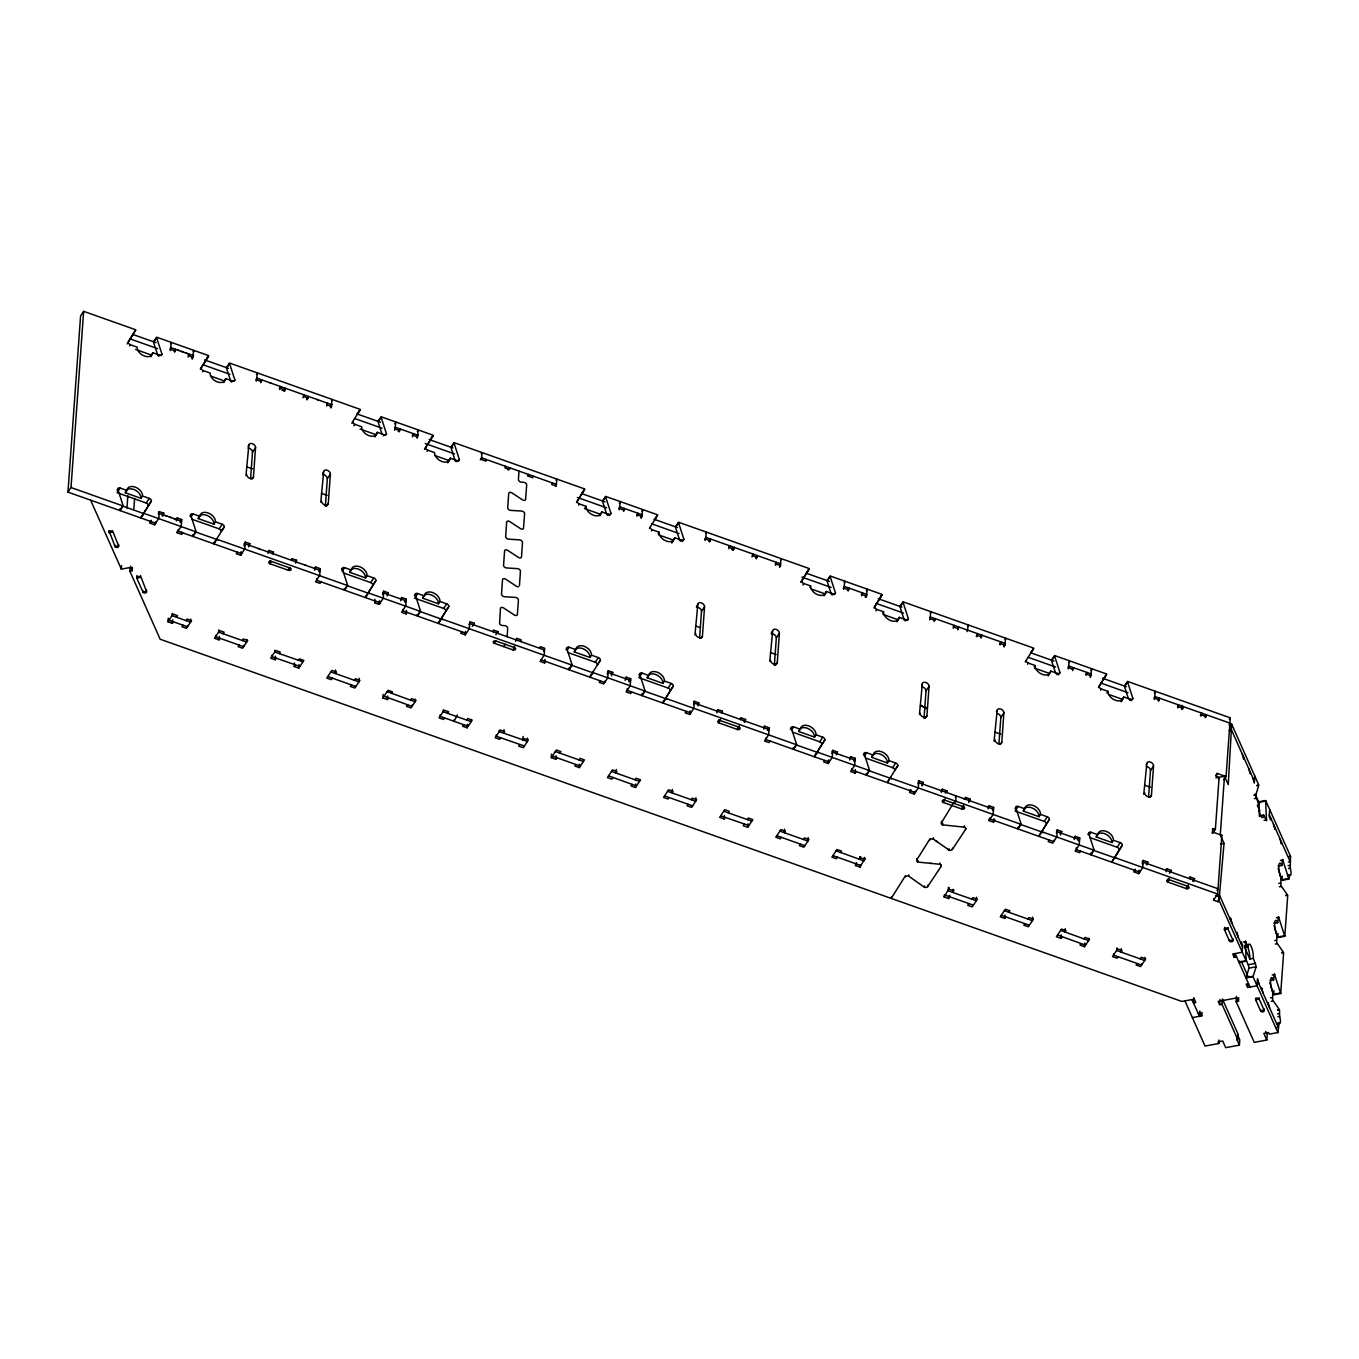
<?xml version="1.0" encoding="UTF-8"?>
<svg xmlns="http://www.w3.org/2000/svg" width="1359" height="1359" viewBox="0 0 1359 1359"><rect width="100%" height="100%" fill="white"/><g stroke="black" fill="none" stroke-linecap="round" stroke-linejoin="round"><path stroke-width="1.5" d="M1258.621 802.133L1259.436 816.555M1265.671 800.825L1266.503 820.717L1263.649 815.043A8.647 2.157 79.5 0 1 1260.591 815.349A8.647 2.157 79.5 0 1 1258.434 803.339L1255.597 795.864L1258.689 785.417L1256.922 785.74M1239.068 962.308L1246.118 960.592L1245.286 940.972L1248.14 946.628A8.647 2.157 79.5 0 1 1251.197 946.323A8.647 2.157 79.5 0 1 1253.355 958.35L1256.226 966.64L1253.1 976.272L1246.05 977.58L1249.159 967.557L1245.524 957.874M1273.944 990.745L1273.655 994.822L1280.705 993.514L1274.351 973.876L1273.604 979.907A8.647 2.157 79.5 0 0 1270.546 980.23A8.647 2.157 79.5 0 0 1272.72 992.24L1272.636 1000.003L1279.312 1009.465L1277.545 1009.805M1288.893 878.984L1282.573 859.415L1281.809 865.445A8.647 2.157 79.5 0 0 1278.768 865.751A8.647 2.157 79.5 0 0 1280.925 877.778L1280.841 885.541L1287.517 895.003L1285.767 895.326M1217.443 777.518L1224.493 776.21L1220.28 834.953L1224.034 843.378L1219.023 900.321L1246.118 960.677M507.111 636.708L507.705 628.368A2.463 1.648 33.6 0 0 504.801 625.65L502.201 625.48A2.463 1.648 33.6 0 1 499.568 623.543L500.452 608.526A2.463 1.648 33.6 0 1 503.476 607.864L514.381 615.049A2.463 1.648 33.6 0 0 517.388 614.387L518.408 600.134A2.463 1.648 33.6 0 0 515.639 597.433L504.274 596.703A2.463 1.648 33.6 0 1 501.505 594.002L502.524 579.749A2.463 1.648 33.6 0 1 503.526 578.662L504.512 578.679A2.463 1.648 33.6 0 1 505.531 579.087L516.556 586.341A2.463 1.648 33.6 0 0 518.238 586.731L518.56 586.68M519.461 585.61L520.446 570.933A2.463 1.648 33.6 0 0 517.711 568.657L506.329 567.926A2.463 1.648 33.6 0 1 505.429 567.671L504.376 566.958A2.463 1.648 33.6 0 1 503.56 565.225L504.597 550.871A2.463 1.648 33.6 0 1 507.603 550.31L518.883 557.683A2.463 1.648 33.6 0 0 521.516 556.833L522.519 542.156A2.463 1.648 33.6 0 0 519.767 539.88L508.402 539.149A2.463 1.648 33.6 0 1 505.65 536.754L506.652 522.196A2.463 1.648 33.6 0 1 509.659 521.533L520.582 528.719A2.463 1.648 33.6 0 0 523.504 528.43L524.608 513.804A2.463 1.648 33.6 0 0 521.839 511.086L510.474 510.372A2.463 1.648 33.6 0 1 507.705 507.654L508.725 493.419A2.463 1.648 33.6 0 1 511.731 492.756L522.637 499.942A2.463 1.648 33.6 0 0 525.559 499.653L526.68 484.823A2.463 1.648 33.6 0 0 525.763 483.192L524.676 482.513M1284.782 936.232L1278.462 916.646L1277.715 922.676A8.647 2.157 79.5 0 0 1274.657 922.982A8.647 2.157 79.5 0 0 1276.831 935.009L1276.73 942.772L1283.423 952.234L1281.656 952.557M1277.766 1010.196L1279.532 1009.873L1279.634 1016.362A4.943 1.24 79.5 0 1 1280.399 1021.917A4.943 1.24 79.5 0 1 1279.159 1023.004L1277.392 1023.344M1258.621 801.81L1265.671 800.502L1290.54 856.374L1290.269 868.146A4.943 1.24 79.5 0 1 1291.033 873.701A4.943 1.24 79.5 0 1 1289.793 874.788L1288.026 875.111M273.261 553.809L273.38 552.043L268.895 550.446L268.131 551.601M291.964 560.435L292.1 558.668L296.585 560.265L295.701 563.187M128.425 341.585L135.747 329.795L83.646 311.33L80.589 315.934L67.95 492.128L155.707 523.232L155.792 521.907M150.339 521.193L150.186 523.181L154.688 524.778L158.799 518.187M170.266 348.872L171.064 347.292M182.65 532.779L181.63 534.325L177.129 532.728L181.24 526.154M191.942 357.995L193.505 355.243M237.264 552.162L236.245 553.691L240.747 555.287L244.841 548.696M256.07 379.773L257.123 377.802M316.715 578.509L316.596 580.276L380.197 602.818L380.299 601.51M321.081 581.873L320.061 583.402L315.577 581.805L319.688 575.231M330.39 407.071L331.953 404.319M407.139 612.382L406.12 613.911L401.635 612.314L405.746 605.74M405.067 602.428L406.12 600.457M416.958 436.817L418.011 434.829M722.258 712.982L722.376 711.216L717.892 709.636L716.94 711.063M740.961 719.624L741.097 717.858L745.581 719.455L744.681 722.359M946.747 792.569L946.883 790.819L942.382 789.222L941.057 791.244M965.468 799.211L965.586 797.444L970.071 799.041L968.797 802.523M1171.254 872.172L1171.373 870.406L1166.888 868.809L1166.124 869.964M1189.957 878.797L1190.093 877.031L1194.578 878.627L1193.678 881.549M67.95 492.128L71.008 487.524L83.646 311.33M108.992 530.588L115.056 546.505A1.852 1.291 4.1 0 0 117.384 547.439A1.852 1.291 4.1 0 0 118.59 545.859L118.675 544.534M112.474 530.588L118.59 545.859L115.056 546.505L115.158 545.18M130.821 566.074L130.719 567.399L121.325 569.132L121.58 565.616M126.965 508.028L127.848 495.61M133.862 508.793L134.609 498.447M1193.848 997.642L1193.474 1002.925L1195.818 1002.483L1194.323 999.137L1181.871 1001.447L160.158 639.223L129.852 571.171L130.107 567.654M129.852 571.171L132.214 570.746L132.452 567.433M136.953 575.469L136.766 578.119L142.967 592.065A1.852 1.291 4.1 0 0 145.294 592.983A1.852 1.291 4.1 0 0 146.5 591.403L146.585 590.078M140.436 575.486L146.5 591.403L142.967 592.065L143.069 590.74M151.308 520.327L150.186 523.181M154.688 524.778L154.858 522.451M192.978 536.448L196.036 531.845L158.765 518.628L159.258 511.579L163.76 513.175L162.859 516.08M170.13 350.639L171.404 342.434L156.591 337.185L153.533 341.788M174.631 352.236L175.515 349.314L174.173 351.335M173.459 621.81L172.44 623.356L167.955 621.759L168.21 618.243M169.077 618.906L168.975 620.231L187.491 626.788L187.593 625.463M181.206 526.596L181.715 519.546L177.231 517.949L176.33 520.871M188.103 357.009L188.986 354.087L188.221 355.243M177.129 532.728L177.231 531.403M172.185 613.419L172.032 615.627L190.549 622.184L190.77 619.109M178.284 529.432L178.148 531.199L241.766 553.742L241.851 552.417M172.44 623.356L172.695 619.823M192.197 359.167L193.861 350.401L193.097 351.556M181.63 534.325L181.783 532.015M215.656 635.417L215.554 636.742L243.618 646.68L243.72 645.372M218.782 629.93L218.612 632.139L246.675 642.077L246.862 639.443M223.114 633.719L224.133 632.19L219.631 630.593L214.535 638.271L219.037 639.868L219.292 636.335M240.747 555.287L241.002 551.754M245.962 475.684L248.833 445.174A3.703 2.463 33.6 0 1 252.383 443.713A3.703 2.463 33.6 0 1 255.56 447.553L253.453 476.924L252.111 478.929M244.824 549.138L245.316 542.088L249.818 543.685L248.731 546.879M256.188 381.149L257.463 372.944L256.443 374.489M250.6 478.776L252.502 452.156L255.56 447.553M260.69 382.745L261.574 379.824L260.622 381.267M268.895 550.446L268.012 553.368M279.767 389.506L280.65 386.585L279.325 388.606M270.033 560.723L269.829 563.696L288.533 570.321A1.852 1.291 4.1 0 0 290.979 569.778A1.852 1.291 4.1 0 0 290.062 568.028L271.358 561.386A1.852 1.291 4.1 0 0 268.912 561.947A1.852 1.291 4.1 0 0 269.829 563.696L271.358 561.386M284.252 391.103L285.152 388.181L283.623 390.492A1.852 1.291 4.1 0 0 282.026 390.441M271.783 655.31L271.681 656.635L299.88 666.403M274.875 650.265L274.739 652.031L302.938 661.782M279.224 653.628L280.243 652.082L275.758 650.502L270.662 658.181L275.164 659.761L275.401 656.244M288.652 568.674L288.533 570.321L290.062 568.028M303.855 394.823L302.955 397.728M307.066 399.903L308.34 396.403L306.624 399.002M298.317 660.389L299.337 658.86L303.821 660.44L298.725 668.118L294.24 666.522L294.495 663.005M298.725 668.118L298.98 664.602M319.654 575.672L320.163 568.623L315.662 567.026L314.592 570.236M326.534 406.086L327.434 403.181L326.67 404.319M320.792 502.218L323.663 471.692A3.703 2.463 33.6 0 1 327.213 470.248A3.703 2.463 33.6 0 1 330.39 474.087L328.283 503.459L326.381 506.329M330.832 407.972L332.292 399.478L331.528 400.633M325.362 506.228L327.332 478.691L330.39 474.087M335.605 670.004L335.35 673.52L336.369 671.992L331.885 670.395L326.789 678.073L331.273 679.67L332.292 678.124M359.184 678.362L358.929 681.878L330.866 671.924M387.179 595.972L388.249 592.762L383.765 591.182L383.255 598.215L379.178 604.364L374.693 602.767L374.948 599.251M379.178 604.364L379.433 600.831M394.637 430.225L395.911 422.037L394.756 423.753M399.121 431.822L400.022 428.9L398.289 431.499M388.419 698.016L387.4 699.562L382.915 697.965L383.17 694.449M387.4 699.562L387.655 696.029M405.712 606.182L406.205 599.132L401.72 597.535L400.65 600.746M412.406 436.885L413.476 433.691L412.338 435.407M402.74 609.461L402.655 610.786L466.256 633.345M417.077 438.193L418.351 429.988L417.332 431.516M406.12 613.911L406.375 610.395M412.083 705.066L411.998 706.374L384.053 696.233M415.242 699.138L415.056 701.771L387.111 691.629M440.146 715.004L440.061 716.329L468.125 726.284L468.209 724.959M443.238 709.959L443.119 711.725L471.182 721.68L471.335 719.472M454.212 719.607L454.093 721.306L457.27 715.004M461.771 631.748L460.752 633.277L465.237 634.874L465.491 631.34M474.189 625.038L474.308 623.271L469.823 621.692L469.314 628.724L465.237 634.874M486.063 459.41L485.944 461.177L481.46 459.58L481.969 452.547L481.205 453.685M463.623 724.687L462.604 726.216L467.105 727.812L467.36 724.296M493.266 631.799L493.402 630.049L497.887 631.629L497.751 633.396M505.157 466.188L505.021 467.938L509.523 469.534L509.642 467.768L508.113 470.078M496.273 734.913L496.188 736.221L524.37 745.989M499.331 730.31L499.246 731.618L527.428 741.385M519.002 471.097L518.408 479.421A2.463 1.631 33.6 0 0 521.312 482.156L523.911 482.309M503.985 729.698L503.73 733.214L504.75 731.686L500.265 730.089L495.169 737.767L499.653 739.347L500.673 737.818M514.653 646.289L513.023 649.925L494.319 643.283A1.852 1.291 4.1 0 1 493.402 641.533A1.852 1.291 4.1 0 1 495.848 640.989L514.551 647.614A1.852 1.291 4.1 0 1 515.486 649.364A1.852 1.291 4.1 0 1 513.023 649.925M520.956 641.618L521.075 639.851L516.59 638.271L515.605 641.329M532.847 476.007L532.711 477.756L528.226 476.177L528.345 474.41L527.496 475.701M523.062 736.459L522.807 739.976L523.827 738.447L528.328 740.043L523.232 747.705L518.73 746.125L519.75 744.579M527.547 738.056L527.173 741.759M540.033 648.379L540.169 646.629L544.653 648.209L544.144 655.259L540.067 661.408L544.568 662.988L545.588 661.459M551.924 482.768L551.805 484.534L556.29 486.114L556.799 479.064L556.035 480.22M544.568 662.988L544.823 659.472M556.799 757.71L555.78 759.256L551.295 757.659L551.533 754.143M555.78 759.256L556.035 755.723M575.876 764.488L574.857 766.017L579.359 767.614L579.597 764.081M604.789 681.097L604.704 682.422L541.086 659.862M611.482 675.848L612.756 672.365L608.254 670.768L607.762 677.818L603.685 683.951L599.183 682.354L600.202 680.825M619.126 509.812L620.4 501.624L619.262 503.34M623.628 511.409L624.511 508.504L623.373 510.22M616.239 769.483L615.984 773.016L617.003 771.47L612.501 769.89L607.405 777.552L611.907 779.149L612.926 777.62M631.646 691.969L630.627 693.498L626.125 691.918L630.202 685.768L630.712 678.719L626.227 677.139L625.14 680.332M637.099 516.182L637.983 513.277L636.641 515.282M627.28 688.622L627.145 690.372L690.763 712.931L690.848 711.606M641.193 518.357L642.858 509.574L641.839 511.12M632.003 784.381L630.984 785.91L635.468 787.507L635.723 783.99M672.348 789.392L672.11 792.909L673.13 791.38L668.628 789.783L663.532 797.461L668.033 799.041L669.053 797.512M686.261 711.335L685.242 712.863L689.743 714.46L689.998 710.944M694.959 634.874L697.83 604.347A3.703 2.463 33.6 0 1 701.38 602.903A3.703 2.463 33.6 0 1 704.557 606.743L702.45 636.097L701.108 638.118M697.914 705.78L698.815 702.875L694.313 701.278L693.82 708.328L689.743 714.46M705.185 540.338L706.459 532.133L705.695 533.289M699.596 637.949L701.499 611.346L704.557 606.743M709.687 541.918L710.57 539.013L708.854 541.595M695.927 797.75L695.672 801.266L667.609 791.312M717.892 709.636L716.805 712.829M728.764 548.679L729.647 545.774L728.883 546.93M719.064 719.574L718.826 722.869L737.529 729.511A1.852 1.291 4.1 0 0 739.976 728.951A1.852 1.291 4.1 0 0 739.058 727.201L739.143 725.893M720.44 719.251L718.826 722.869A1.852 1.291 4.1 0 1 717.892 721.136A1.852 1.291 4.1 0 1 720.355 720.576L739.058 727.201L737.529 729.511L737.648 727.863M731.754 549.529A1.852 1.291 4.1 0 1 732.62 549.665L732.705 548.34M733.248 550.276L734.149 547.371L732.62 549.665M728.22 812.801L729.239 811.272L724.755 809.675L719.658 817.354L724.143 818.95L724.398 815.417M751.952 556.918L752.852 553.996M756.267 558.787L757.337 555.593L755.808 557.886M744.256 824.183L743.237 825.711L747.722 827.308L747.977 823.775M770.077 741.046L769.058 742.592L764.573 740.995L768.65 734.845L769.16 727.812L764.658 726.216L763.775 729.12M775.53 565.276L776.414 562.354L775.276 564.087M769.789 661.391L772.659 630.882A3.703 2.463 33.6 0 1 776.21 629.438A3.703 2.463 33.6 0 1 779.386 633.26L777.28 662.631L775.564 665.231M765.678 738.141L765.593 739.466L829.194 762.008L829.33 760.242M779.641 567.433L781.289 558.668L780.525 559.806M774.358 665.4L776.329 637.881L779.386 633.26M784.602 829.177L784.347 832.71L785.366 831.164L780.881 829.585L775.785 837.246L780.27 838.843L781.289 837.314M808.18 837.535L807.926 841.068L779.862 831.113M824.709 760.411L823.69 761.957L828.175 763.537L828.429 760.021M836.363 754.857L837.246 751.952L832.761 750.355L832.252 757.405L828.175 763.537M843.633 589.415L844.907 581.21L844.143 582.365M848.118 590.995L849.001 588.09L847.489 590.401M856.136 771.555L855.117 773.101L850.632 771.504L854.709 765.355L855.202 758.322L850.717 756.725L849.63 759.919M861.589 595.786L862.472 592.864L861.334 594.596M851.736 768.65L851.651 769.975L915.253 792.518L915.354 791.193M866.074 597.365L867.348 589.177L866.396 590.604M855.117 773.101L855.372 769.568M865.156 858.107L859.975 867.093L855.49 865.513L855.626 863.526M856.595 862.659L855.49 865.513M859.754 856.731L859.551 859.364L860.672 856.51M859.975 867.093L860.111 865.122M836.108 850.819L864.052 860.96L864.307 857.427M891.3 897.076L891.198 898.401L905.57 875.57M922.031 785.944L923.305 782.461L918.82 780.864L918.31 787.914L914.233 794.047L909.749 792.467L909.918 790.157M910.853 789.613L909.749 792.467M914.233 794.047L914.403 791.736M916.934 858.446L916.832 859.771A2.463 1.733 4.1 0 0 918.072 862.099L939.749 864.256A2.463 1.733 4.1 0 1 941.107 865.445L941.158 866.125A2.463 1.733 4.1 0 1 940.972 866.583L927.619 886.68A2.463 1.733 4.1 0 1 924.46 887.274L908.729 876.164L908.814 874.839M919.448 714.46L922.319 683.934A3.703 2.463 33.6 0 1 925.87 682.49A3.703 2.463 33.6 0 1 929.063 686.329L926.94 715.7L925.224 718.282M929.692 619.925L930.949 611.72L930.185 612.875M924.018 718.469L926.006 690.933L929.063 686.329M934.177 621.505L935.06 618.6L933.922 620.333M918.072 862.099L918.157 860.774M924.46 887.274L924.562 885.949M916.832 859.771L930.185 838.486M927.721 886.544L927.823 885.219M964.465 825.83L964.363 827.155A2.463 1.733 4.1 0 1 965.79 829.041L952.353 849.443A2.463 1.733 4.1 0 1 951.979 849.834L950.485 850.36A2.463 1.733 4.1 0 1 949.295 850.241L933.344 839.064L933.446 837.756M942.382 789.222L941.311 792.416M953.254 628.283L954.154 625.361L953.203 626.805M964.363 827.155L942.297 824.828A2.463 1.733 4.1 0 1 941.464 822.671L941.566 821.346M943.503 799.822L943.316 802.473L962.019 809.098A1.852 1.291 4.1 0 0 964.465 808.554A1.852 1.291 4.1 0 0 963.548 806.804L963.667 805.14M939.749 864.256L939.833 862.931M942.687 824.998L942.806 823.35M944.947 798.837L943.316 802.473A1.852 1.291 4.1 0 1 942.399 800.723A1.852 1.291 4.1 0 1 944.845 800.162L963.548 806.804L962.121 808.962L962.223 806.465M940.972 866.583L941.091 864.936M957.755 629.863L958.639 626.958M949.788 895.343L948.65 898.537L944.165 896.94L944.301 894.969M949.295 850.241L949.177 848.865M952.795 804.137L941.447 822.688M954.29 802.167L954.205 803.475L955.734 801.181L956.107 795.898L955.241 797.189M976.543 897.229L976.289 900.762L948.242 890.808L948.48 887.274M948.65 898.537L948.82 896.227M944.165 896.94L949.346 887.954M952.353 849.443L952.438 848.118M952.931 889.432L952.727 892.404L953.831 889.533M976.458 636.505L977.342 633.583M965.603 829.483L965.688 828.158M980.943 638.101L981.844 635.18L980.875 636.624M994.669 819.324L993.565 822.178L989.063 820.581L993.14 814.449L993.65 807.399L989.165 805.802L988.078 809.013M1000.037 644.862L1000.92 641.941L999.578 643.962M989.063 820.581L989.182 818.933M994.092 741.284L997.149 710.468A3.703 2.463 33.6 0 1 1000.717 709.024A3.703 2.463 33.6 0 1 1003.893 712.863L1001.787 742.218L1000.632 743.951M990.184 817.727L990.082 819.052L1053.701 841.595L1053.786 840.287M1004.131 647.02L1005.796 638.254L1005.031 639.409M998.916 744.069L1000.836 717.467L1003.893 712.863M993.565 822.178L993.803 818.865M1008.854 912.297L1009.873 910.768L1005.371 909.171L1000.292 916.849L1004.777 918.429L1005.031 914.913M1032.67 917.121L1032.415 920.655L1004.352 910.7M1060.479 835.021L1061.753 831.538L1057.251 829.941L1056.758 836.991L1052.681 843.141L1048.18 841.544L1049.199 840.015M1068.123 669.002L1069.397 660.797L1068.633 661.952M1072.625 670.599L1073.508 667.677L1072.353 669.409M1065.218 928.673L1064.98 932.189L1066 930.66L1061.498 929.063L1056.402 936.742L1060.903 938.339L1061.158 934.805M1080.643 851.159L1079.624 852.688L1075.122 851.091L1079.199 844.958L1079.709 837.908L1075.224 836.312L1074.137 839.522M1086.079 675.372L1086.979 672.45L1085.824 674.183M1076.277 847.795L1076.141 849.562L1139.759 872.104L1139.844 870.796M1090.19 677.529L1091.855 668.764L1090.835 670.293M1081 943.571L1079.98 945.1L1084.465 946.696L1084.72 943.163M1085.586 943.826L1085.484 945.151L1057.557 935.009M1088.712 938.356L1088.542 940.547L1060.615 930.405M1113.65 953.78L1113.548 955.105L1141.611 965.06L1141.713 963.735M1116.792 947.852L1116.605 950.502L1144.669 960.456L1144.89 957.365M1121.345 948.565L1121.09 952.098L1122.109 950.553L1117.625 948.956L1112.528 956.634L1117.03 958.231L1118.049 956.702M1146.911 864.97L1147.811 862.048L1143.31 860.451L1142.817 867.501L1138.74 873.65L1134.238 872.053L1134.357 870.406M1135.36 869.199L1134.238 872.053M1138.74 873.65L1138.978 870.338M1143.751 794.336L1146.826 763.537A3.703 2.463 33.6 0 1 1150.377 762.076A3.703 2.463 33.6 0 1 1153.553 765.915L1151.447 795.287L1150.292 797.02M1154.182 699.511L1155.456 691.306L1154.437 692.852M1148.593 797.138L1150.495 770.519L1153.553 765.915M1158.666 701.108L1159.567 698.186L1158.038 700.497M1166.888 868.809L1165.988 871.731M1177.76 707.869L1178.644 704.964L1177.506 706.68M1168.044 878.763L1167.823 882.059L1186.526 888.684A1.852 1.291 4.1 0 0 1188.972 888.14A1.852 1.291 4.1 0 0 1188.055 886.391L1188.14 885.066M1169.436 878.441L1167.823 882.059A1.852 1.291 4.1 0 1 1166.888 880.309A1.852 1.291 4.1 0 1 1169.335 879.749L1188.055 886.391L1186.526 888.684L1186.662 886.714M1181.854 705.321L1181.617 708.854L1183.145 706.544L1182.245 709.466M1200.948 716.091L1201.849 713.186L1200.32 715.48M1205.45 717.688L1206.333 714.766L1204.991 716.788M1199.81 1011.028L1199.436 1016.311L1191.979 999.578M1212.109 833.271L1213.128 828.599L1215.371 829.398L1212.891 833.135M1216.067 778.061L1217.086 773.39L1226.073 776.567L1223.966 779.743M1192.387 1017.619L1201.781 1015.869L1202.035 1012.353M1215.371 829.398L1219.091 777.705L1216.832 776.906M1219.023 900.321L1218.055 901.764L1213.57 900.168L1213.655 898.86M1213.57 900.168L1217.647 894.035L1221.86 835.309L1212.874 832.116M1226.073 776.567L1230.286 717.841L1127.511 681.403L1124.454 686.006M1218.055 901.764L1219.397 895.037L1242.534 946.985M1229.199 730.462L1230.32 730.853L1231.662 724.126L1258.757 784.975L1256.99 785.298M1231.662 724.126L1228.247 784.636L1224.493 776.21M1224.629 927.382L1224.476 929.692L1229.436 940.853A1.852 1.291 4.1 0 0 1231.764 941.787A1.852 1.291 4.1 0 0 1232.953 940.207L1227.992 929.046A1.852 1.291 4.1 0 0 1225.665 928.112A1.852 1.291 4.1 0 0 1224.476 929.692L1227.992 929.046M1184.929 1000.887L1205.042 1046.056L1218.751 1043.525L1218.004 1041.843L1222.709 1040.977L1225.682 1047.67L1239.391 1045.139L1237.166 1040.111L1238.287 1034.692L1222.404 998.984L1222.013 1004.267L1219.669 1004.709L1220.042 999.426M1218.751 1043.525L1219.006 1039.992M1228.009 928.707L1228.111 927.399M1230.405 919.754L1230.541 918.005L1231.9 923.101M1242.296 754.143L1243.655 759.239L1243.791 757.49M1229.453 940.53L1229.521 939.528M1232.987 939.867L1233.055 938.882M1236.588 956.923L1234.244 957.365L1234.499 953.831M1236.86 934.262L1236.996 932.495L1238.355 937.608M1248.751 768.633L1250.11 773.747L1250.246 771.98M1265.705 1031.413L1267.2 1034.76L1266.809 1040.043L1254.238 1042.37L1236.112 1001.668L1236.503 996.368M1241.039 943.639L1241.175 941.872L1242.653 945.218L1242.143 952.268L1232.749 954.018L1234.244 957.365M1252.93 778.028L1254.289 783.124L1254.799 776.074M1236.112 1001.668L1238.474 1001.226L1238.729 997.71M1237.166 1040.111L1238.287 1034.692M1239.391 1045.139L1239.782 1039.839L1237.539 1034.828M1258.927 983.797L1257.551 978.684L1257.058 985.734L1247.647 987.483L1247.902 983.95M1255.699 999.443L1255.784 998.118M1269.697 809.539L1269.187 816.589L1270.682 819.936L1270.801 818.186M1259.215 998.78L1259.283 997.795M1261.611 989.828L1261.73 988.078L1263.089 993.174M1273.485 824.217L1274.861 829.313L1274.98 827.563M1260.727 1009.601L1260.625 1010.926A1.852 1.291 4.1 0 0 1262.953 1011.86A1.852 1.291 4.1 0 0 1264.159 1010.281L1264.261 1008.956M1268.066 1004.335L1268.185 1002.568L1269.561 1007.682M1279.957 838.707L1281.316 843.82L1281.435 842.053M1285.971 895.734L1287.737 895.411L1284.799 936.283L1277.749 937.591L1278.055 933.497M1289.793 874.788L1288.91 879.052L1281.86 880.36L1282.233 876.113M1266.809 1040.043L1263.836 1033.35L1268.542 1032.483L1269.272 1034.165L1277.902 1032.551L1279.159 1023.004M1280.705 993.514L1283.626 952.642L1281.877 952.965M127.134 343.929L135.611 330.271M200.436 368.935L208.539 356.126L200.436 369.206M151.41 500.961L141.013 517.507L151.41 500.961A2.463 1.648 33.6 0 0 149.286 498.413L142.559 496.018A8.647 5.759 33.6 0 0 135.153 487.066A8.647 5.759 33.6 0 0 126.846 490.446L125.317 492.756L141.03 498.328L142.559 496.018M215.486 521.873L213.958 524.183L198.244 518.611L199.773 516.301A8.647 5.759 33.6 0 1 208.063 512.921A8.647 5.759 33.6 0 1 215.486 521.873L222.213 524.268A2.463 1.648 33.6 0 1 224.337 526.816L213.941 543.362L216.998 538.759M352.474 421.919L360.118 409.857L357.06 414.461M424.484 449.268L433.045 435.712L424.738 449.082M375.916 580.565L365.52 597.111L375.916 580.565A2.463 1.648 33.6 0 0 373.793 578L367.049 575.621A8.647 5.759 33.6 0 0 359.642 566.669A8.647 5.759 33.6 0 0 351.335 570.05L349.807 572.343L365.537 577.915L367.049 575.621M448.844 606.42L438.447 622.966L448.844 606.42A2.463 1.648 33.6 0 0 446.72 603.855L439.976 601.476A8.647 5.759 33.6 0 0 432.57 592.524A8.647 5.759 33.6 0 0 424.263 595.905L422.734 598.198L438.447 603.77L439.976 601.476M576.963 501.522L580.633 495.542M581.091 494.795L584.608 489.444L576.505 502.541M649.432 528.396L657.535 515.299L654.477 519.902M591.556 655.208L590.027 657.501L574.313 651.929L575.842 649.636A8.647 5.759 33.6 0 1 584.132 646.255A8.647 5.759 33.6 0 1 591.556 655.208L598.283 657.586A2.463 1.648 33.6 0 1 600.406 660.151L590.01 676.697L593.068 672.093M673.334 686.006L662.937 702.552L673.334 686.006A2.463 1.648 33.6 0 0 671.21 683.441L664.483 681.063A8.647 5.759 33.6 0 0 657.06 672.11A8.647 5.759 33.6 0 0 648.77 675.491L647.241 677.784L662.954 683.356L664.483 681.063M801.012 581.856L809.115 569.047L801.012 582.128M874.398 606.963L882.042 594.902L873.939 607.983M824.913 739.738L814.517 756.284L824.913 739.738A2.463 1.648 33.6 0 0 822.79 737.19L816.046 734.794A8.647 5.759 33.6 0 0 808.639 725.842A8.647 5.759 33.6 0 0 800.332 729.222L798.803 731.533L814.517 737.105L816.046 734.794M887.444 782.138L897.84 765.593A2.463 1.648 33.6 0 0 895.717 763.045L888.973 760.649A8.647 5.759 33.6 0 0 881.566 751.697A8.647 5.759 33.6 0 0 873.259 755.077L871.731 757.388L887.444 762.96L888.973 760.649M1025.501 661.442L1033.604 648.634L1030.547 653.237M1098.887 686.55L1106.532 674.489L1098.429 687.569M1039.006 835.87L1049.403 819.341A2.463 1.648 33.6 0 0 1047.279 816.776L1040.552 814.381A8.647 5.759 33.6 0 0 1033.129 805.428A8.647 5.759 33.6 0 0 1024.839 808.809L1023.31 811.119L1039.023 816.691L1040.552 814.381M1049.403 819.341L1038.871 836.346M1111.934 861.725L1122.33 845.196A2.463 1.648 33.6 0 0 1120.207 842.631L1113.48 840.236A8.647 5.759 33.6 0 0 1106.056 831.283A8.647 5.759 33.6 0 0 1097.766 834.664L1096.237 836.974L1111.951 842.546L1113.48 840.236M1122.33 845.196L1111.798 862.201M129.632 345.916L130.396 344.761A2.463 1.648 33.6 0 1 128.273 342.196M150.849 356.687A8.647 5.759 33.6 0 0 151.308 355.022L152.837 352.728L159.581 355.107A2.463 1.648 33.6 0 0 161.959 354.138L156.642 337.728L153.584 342.332L157.899 355.667M158.816 356.262L159.581 355.107M160.991 355.582L161.959 354.138M170.639 343.589L171.404 342.434L208.674 355.65L207.332 357.672M116.976 490.174L117.74 489.036A2.463 1.648 33.6 0 1 120.102 488.068L126.846 490.446M117.621 491.805L120.102 488.068M205.617 360.254L207.146 357.961M202.559 371.771L203.323 370.616A2.463 1.648 33.6 0 1 201.2 368.051M120.051 510.593L123.108 505.99L71.008 487.524M226.46 367.643L229.518 363.04L360.237 409.382L357.196 413.985L380.554 422.275M223.776 382.542A8.647 5.759 33.6 0 0 224.235 380.877L225.764 378.583L232.508 380.962A2.463 1.648 33.6 0 0 234.869 379.993L229.569 363.583L226.511 368.187L230.826 381.522M148.352 505.582A2.463 1.648 33.6 0 0 146.245 503.017L149.286 498.413M140.877 517.983L143.935 513.379L158.765 518.628M231.743 382.117L232.508 380.962M234.105 381.149L234.869 379.993M158.307 513.023L159.258 511.579M158.374 514.5L159.139 513.345L181.596 521.295L180.832 522.451M162.044 515.757L163.76 513.175M176.075 519.682L177.231 517.949M180 522.128L181.715 519.546M189.903 516.029L190.668 514.891A2.463 1.648 33.6 0 1 193.029 513.923L199.773 516.301M190.94 517.083L193.029 513.923M248.068 446.313L248.833 445.174M224.337 526.816L221.279 531.437A2.463 1.648 33.6 0 0 219.156 528.872L222.213 524.268M213.805 543.838L216.862 539.234L347.598 585.576L344.54 590.18M167.955 621.759L173.052 614.081L177.536 615.678L176.517 617.207M183.006 625.191L181.987 626.737L186.472 628.334L191.568 620.655L187.083 619.058L186.064 620.587M243.991 544.11L245.316 542.088M243.924 545.774L245.198 543.855L320.028 570.389L319.263 571.544M248.476 545.706L249.818 543.685M351.811 423.227L352.779 421.8A2.463 1.648 33.6 0 0 354.886 424.348L361.63 426.743A8.647 5.759 33.6 0 0 369.036 435.695A8.647 5.759 33.6 0 0 377.343 432.315L384.07 434.693A2.463 1.648 33.6 0 0 386.449 433.742L381.149 417.315L378.091 421.919L382.066 434.234M322.712 473.136L323.663 471.692M353.935 425.792L354.886 424.348M272.242 553.776L273.38 552.043M219.037 639.868L220.056 638.339M378.023 421.375L381.081 416.771L433.164 435.237L430.107 439.84M291.336 559.823L292.1 558.668M374.88 436.969A8.647 5.759 33.6 0 0 375.814 434.608L377.343 432.315M239.133 645.1L238.114 646.629L242.598 648.226L247.695 640.548L243.21 638.951L242.191 640.497M295.43 561.997L296.585 560.265M383.306 435.848L384.07 434.693M385.31 435.458L386.449 433.742M394.756 428.459L395.52 427.321L417.977 435.271M314.524 568.758L315.662 567.026M318.635 570.933L320.163 568.623M275.164 659.761L276.183 658.232M341.466 569.778L342.23 568.623A2.463 1.648 33.6 0 1 344.608 567.654L351.335 570.05M342.128 571.392L344.608 567.654M427.049 451.358L427.813 450.203A2.463 1.648 33.6 0 1 425.707 447.655M294.24 666.522L295.26 664.993M450.95 447.23L454.008 442.626L584.744 488.985L581.686 493.589L605.044 501.862M447.807 462.824A8.647 5.759 33.6 0 0 448.742 460.463L450.271 458.17L456.998 460.548A2.463 1.648 33.6 0 0 459.376 459.597L454.076 443.17L451.018 447.774L455.316 461.109M372.859 585.168A2.463 1.648 33.6 0 0 370.735 582.603L373.793 578M365.384 597.569L368.442 592.966L420.526 611.431L417.468 616.035M456.233 461.703L456.998 460.548M458.221 461.313L459.376 459.597M374.693 602.767L375.713 601.239M382.609 592.898L383.765 591.182M382.626 594.478L383.646 592.932L406.086 600.899M387.111 594.495L388.249 592.762M480.305 459.75L481.579 457.83L556.409 484.348L555.389 485.893M400.956 598.69L401.72 597.535M404.693 601.442L406.205 599.132M351.386 684.885L350.367 686.431L354.852 688.011L359.948 680.349L355.463 678.753L354.444 680.281M414.393 595.633L415.158 594.478A2.463 1.648 33.6 0 1 417.536 593.509L424.263 595.905M415.242 596.958L417.536 593.509M382.915 697.965L388.011 690.287L392.496 691.884L391.477 693.413M445.786 611.023A2.463 1.648 33.6 0 0 443.663 608.458L446.72 603.855M438.311 623.424L441.369 618.821L572.105 665.163L569.047 669.783M407.513 704.794L406.494 706.323L410.979 707.92L416.075 700.242L411.573 698.645L410.571 700.191M468.923 624.596L469.687 623.441L544.534 649.976L543.77 651.131M472.269 626.346L474.308 623.271M578.628 505.089L579.393 503.951A2.463 1.648 33.6 0 1 577.269 501.386M495.848 634.704L497.887 631.629M444.546 717.926L443.527 719.455L439.042 717.858L444.138 710.196L448.623 711.776L447.604 713.322M494.319 643.283L495.848 640.989M585.066 507.909L586.12 506.329L579.393 503.951M503.679 646.595L505.208 644.302M602.53 500.978L605.587 496.375L657.671 514.84L654.613 519.444M599.88 515.791A8.647 5.759 33.6 0 0 600.304 514.212L601.833 511.901L608.577 514.297A2.463 1.648 33.6 0 0 610.938 513.328L605.638 496.901L602.581 501.505L606.895 514.857M466.681 720.083L467.7 718.554L472.202 720.134L467.105 727.812M607.813 515.435L608.577 514.297M609.427 515.622L610.938 513.328M619.008 508.436L620.027 506.907L642.467 514.874L640.938 517.167M565.973 649.364L566.737 648.209A2.463 1.648 33.6 0 1 569.098 647.241L575.842 649.636M567.009 650.417L569.098 647.241M651.556 530.944L652.32 529.806A2.463 1.648 33.6 0 1 650.197 527.241M658.198 533.475L659.047 532.184L652.32 529.806M675.457 526.833L678.515 522.23L809.234 568.572L806.567 572.598M671.72 542.988A8.647 5.759 33.6 0 0 673.232 540.067L674.76 537.756L681.505 540.152A2.463 1.648 33.6 0 0 683.866 539.183L678.566 522.756L675.508 527.36L679.823 540.712M600.406 660.151L597.348 664.755A2.463 1.648 33.6 0 0 595.225 662.207L598.283 657.586M589.874 677.173L592.932 672.552L645.015 691.018L641.975 695.638M680.74 541.29L681.505 540.152M682.337 541.477L683.866 539.183M607.49 671.924L608.254 670.768M551.295 757.659L556.375 749.981L560.876 751.578L559.857 753.107M607.116 674.064L608.136 672.535L630.593 680.485L629.829 681.64M611.227 674.659L612.756 672.365M704.557 539.727L706.085 537.417L780.915 563.951L779.641 565.871M625.463 678.277L626.227 677.139M628.809 681.606L630.712 678.719M578.934 759.885L579.953 758.339L584.438 759.936L579.359 767.614M638.9 675.219L639.664 674.064A2.463 1.648 33.6 0 1 642.026 673.096L648.77 675.491M639.359 677.139L642.026 673.096M696.487 606.369L697.83 604.347M670.276 690.61A2.463 1.648 33.6 0 0 668.152 688.062L671.21 683.441M662.801 703.011L665.859 698.407L796.595 744.766L793.537 749.37M635.061 779.777L636.08 778.248L640.565 779.828L635.468 787.507M693.549 702.433L694.313 701.278M693.43 704.183L694.194 703.045L769.024 729.562L768.26 730.717M697.66 704.591L698.815 702.875M771.317 632.903L772.659 630.882M802.931 584.982L803.882 583.538A2.463 1.648 33.6 0 1 801.776 580.972M721.425 712.66L722.376 711.216M809.76 587.224L810.627 585.916L803.882 583.538M827.019 580.565L830.077 575.961L882.161 594.427L881.396 595.582M739.942 719.591L741.097 717.858M824.098 595.871A8.647 5.759 33.6 0 0 824.811 593.798L826.34 591.488L833.067 593.883A2.463 1.648 33.6 0 0 835.445 592.915L830.145 576.488L827.087 581.108L831.385 594.444M688.13 804.273L687.11 805.819L691.595 807.399L696.691 799.738L692.207 798.141L691.187 799.67M744.053 721.748L745.581 719.455M832.303 595.038L833.067 593.883M834.29 594.647L835.445 592.915M843.243 588.413L844.517 586.493L866.974 594.461L865.19 597.145M763.894 727.371L764.658 726.216M767.427 730.395L769.16 727.812M724.143 818.95L725.162 817.405M790.275 729.239L791.227 727.812A2.463 1.648 33.6 0 1 793.605 726.844L800.332 729.222M791.685 729.715L793.605 726.844M879.103 599.03L881.21 595.871M875.859 610.837L876.81 609.393A2.463 1.648 33.6 0 1 874.703 606.827M882.687 613.079L883.554 611.771L876.81 609.393M747.314 819.579L748.333 818.033L752.818 819.63L747.722 827.308M899.947 606.42L903.005 601.816L1033.74 648.158L1030.869 652.473M897.025 621.726A8.647 5.759 33.6 0 0 897.738 619.653L899.267 617.343L905.994 619.738A2.463 1.648 33.6 0 0 908.373 618.77L903.072 602.343L900.015 606.963L904.313 620.299M821.855 744.341A2.463 1.648 33.6 0 0 819.732 741.793L822.79 737.19M814.381 756.759L817.438 752.156L869.522 770.621L866.464 775.225M905.23 620.893L905.994 619.738M907.217 620.502L908.373 618.77M831.997 751.51L832.761 750.355M831.861 753.277L832.625 752.122L855.083 760.072L854.064 761.618M836.108 753.667L837.246 751.952M929.811 618.158L930.575 617.003L1005.405 643.537L1003.621 646.221M849.953 757.88L850.717 756.725M853.877 760.327L855.202 758.322M800.383 844.075L799.364 845.604L803.848 847.201L808.945 839.522L804.46 837.942L803.441 839.471M863.39 754.806L864.154 753.65A2.463 1.648 33.6 0 1 866.532 752.699L873.259 755.077M864.239 756.148L866.532 752.699M921.555 685.089L922.319 683.934M967.506 626.278L968.372 624.987L967.132 631.561M897.84 765.593L894.783 770.196A2.463 1.648 33.6 0 0 892.659 767.648L895.717 763.045M837.416 857.206L836.397 858.735L831.912 857.155L837.008 849.477L841.493 851.074L840.474 852.603M887.308 782.614L890.485 777.535M918.055 782.02L918.82 780.864M917.92 783.786L918.684 782.631L993.531 809.166L992.766 810.304M921.776 784.755L923.305 782.461M1025.315 662.003L1026.266 660.576A2.463 1.648 33.6 0 0 1028.389 663.124L1035.116 665.519A8.647 5.759 33.6 0 0 1042.54 674.472A8.647 5.759 33.6 0 0 1050.83 671.091L1057.574 673.469A2.463 1.648 33.6 0 0 1059.935 672.501L1054.635 656.091L1051.577 660.695L1055.552 673.011M996.385 711.623L997.149 710.468M1027.625 664.279L1028.389 663.124M945.354 793.112L946.883 790.819M1034.267 666.81L1035.116 665.519M1051.526 660.151L1054.584 655.548L1106.668 674.013L1103.61 678.617M964.244 799.466L965.586 797.444M1048.231 675.916A8.647 5.759 33.6 0 0 1049.301 673.385L1050.83 671.091M968.746 801.063L970.071 799.041M1056.809 674.625L1057.574 673.469M1058.406 674.811L1059.935 672.501M1068.259 667.235L1069.023 666.097L1091.464 674.047L1090.19 675.967M988.401 806.957L989.165 805.802M992.308 809.403L993.65 807.399M1014.969 808.554L1015.734 807.399A2.463 1.648 33.6 0 1 1018.095 806.431L1024.839 808.809M1015.802 809.879L1018.095 806.431M1100.552 690.134L1101.317 688.979A2.463 1.648 33.6 0 1 1099.193 686.431M1106.906 693.09L1108.044 691.374L1101.317 688.979M1018.044 828.956L1021.085 824.352L890.366 778.011M968.746 903.769L967.727 905.298L972.229 906.895L977.308 899.216L972.823 897.619L971.804 899.165M1121.158 701.771A8.647 5.759 33.6 0 0 1122.228 699.239L1123.757 696.946L1130.501 699.324A2.463 1.648 33.6 0 0 1132.862 698.356L1127.562 681.946L1124.505 686.55L1128.48 698.866M1046.345 823.945A2.463 1.648 33.6 0 0 1044.222 821.38L1047.279 816.776M1129.737 700.48L1130.501 699.324M1131.334 700.666L1132.862 698.356M1056.487 831.096L1057.251 829.941M1056.368 832.863L1057.132 831.708L1079.573 839.675L1078.808 840.813M1060.224 833.848L1061.753 831.538M1004.777 918.429L1005.796 916.9M1154.318 697.745L1155.082 696.606L1229.912 723.124L1229.148 724.279M1074.256 837.756L1075.224 836.312M1077.993 840.491L1079.709 837.908M1024.873 923.661L1023.854 925.207L1028.338 926.787L1033.435 919.126L1028.95 917.529L1027.931 919.058M1087.896 834.409L1088.661 833.254A2.463 1.648 33.6 0 1 1091.022 832.286L1097.766 834.664M1089.12 835.156L1091.022 832.286M1146.062 764.675L1146.826 763.537M1090.954 854.811L1094.012 850.207L1041.928 831.742M1119.272 849.8A2.463 1.648 33.6 0 0 1117.149 847.235L1120.207 842.631M1060.903 938.339L1061.923 936.793M1229.266 719.387L1230.286 717.841M1084.057 938.95L1085.077 937.421L1089.561 939.018L1084.465 946.696M1142.172 862.184L1143.31 860.451M1230.32 730.853L1231.288 729.409L1254.425 781.374M1142.172 863.746L1143.191 862.218L1218.021 888.752L1217.001 890.281M1146.283 864.358L1147.811 862.048M1215.558 775.7L1217.086 773.39M1218.327 778.86L1219.091 777.705M1169.47 873.276L1171.373 870.406M1212.364 829.754L1213.128 828.599M1189.329 878.186L1190.093 877.031M1221.095 836.448L1221.86 835.309M1137.126 963.463L1136.107 964.992L1140.592 966.589L1145.688 958.91L1141.203 957.314L1140.184 958.859M1192.862 881.227L1194.578 878.627M608.56 775.836L636.488 785.978M748.877 825.576L720.678 815.825M945.303 895.224L973.367 905.162M1253.813 795.202L1255.58 794.879M1254.425 798.633L1256.192 798.311M1258.621 802.388L1265.671 801.08M1263.649 815.043L1260.116 815.706A8.647 2.157 79.5 0 1 1260.065 816.232M1264.108 820.394L1266.741 819.97M1220.501 844.024L1224.034 843.378M1288.774 856.697L1290.54 856.374M1280.433 860.485L1283.066 860.077M1288.4 861.98L1290.167 861.657L1269.323 814.839M1281.809 865.445L1278.292 866.108A8.647 2.157 79.5 0 0 1278.106 865.683M1288.128 865.7L1289.895 865.377M1288.519 868.469L1290.269 868.146M1287.415 875.672L1289.181 875.332M1278.139 868.282L1281.656 879.8L1288.706 878.509M1278.785 883.384L1280.552 883.061M1215.931 895.802L1219.448 895.139M1279.414 886.832L1281.163 886.493M1276.322 917.716L1278.955 917.308M1277.715 922.676L1274.181 923.339A8.647 2.157 79.5 0 0 1273.995 922.914M1229.436 940.853L1232.953 940.207M1243.281 942.025L1245.914 941.617M1274.029 925.53L1277.545 937.047L1284.595 935.739M1274.674 940.632L1276.441 940.292M1253.355 958.35L1249.838 958.995L1244.623 947.291L1248.14 946.628M1275.303 944.063L1277.069 943.741M1239.068 962.478L1246.118 961.17M1248.547 964.669L1255.597 963.361M1249.159 968.101L1256.209 966.81M1245.982 978.004L1253.032 976.696L1277.902 1032.551M1272.211 974.947L1274.844 974.539M1248.513 983.695L1246.169 984.137L1247.647 987.483M1270.07 980.569L1273.604 979.907M1269.918 982.761L1273.434 994.278L1280.484 992.97M1255.665 999.765L1259.198 999.12L1264.159 1010.281L1260.625 1010.926L1255.665 999.765A1.852 1.291 4.1 0 1 1256.871 998.186A1.852 1.291 4.1 0 1 1259.198 999.12M1270.58 997.863L1272.33 997.54M1197.942 1012.965L1200.286 1012.523L1201.781 1015.869M1271.192 1001.294L1272.958 1000.971M1277.494 1013.916L1279.261 1013.593M1277.868 1016.702L1279.634 1016.362M1276.781 1023.888L1278.547 1023.565M1276.509 1027.608L1278.275 1027.268L1257.432 980.451M930.269 863.305L931.611 863.441M920.994 705.253L925.904 708.735M908.729 876.164L908.525 876.096A2.463 1.716 4.1 0 0 905.468 876.912M177.197 349.909L178.878 350.503M181.41 351.403L183.091 351.998M185.622 352.898L187.304 353.493M269.914 382.779L271.12 383.204M316.698 399.376L317.887 399.784M165.305 515.537L167.004 516.131M169.518 517.032L171.2 517.626M173.731 518.526L175.413 519.121M258.04 548.407L259.229 548.832M304.807 564.987L305.996 565.412M171.03 347.717L193.471 355.684M257.089 378.227L331.919 404.761M132.57 334.365L156.047 342.672M204.682 359.931L228.448 368.357M429.189 439.518L452.955 447.943M654.036 519.24L677.445 527.53M806.142 573.158L829.551 581.465M878.186 598.707L901.951 607.133M1030.632 652.745L1054.04 661.052M1102.676 678.294L1126.441 686.72M170.894 349.484L175.396 351.081M188.867 355.854L193.352 357.451M256.953 379.993L261.455 381.59M280.532 388.351L285.016 389.948M303.72 396.573L308.221 398.17M327.298 404.931L331.783 406.528M395.401 429.07L399.886 430.667M413.357 435.441L417.842 437.037M619.891 508.674L624.393 510.254M637.864 515.044L642.348 516.624M705.95 539.183L710.451 540.763M729.528 547.541L734.013 549.121M752.716 555.763L757.218 557.36M776.295 564.121L780.779 565.701M844.398 588.26L848.882 589.857M862.353 594.63L866.838 596.227M930.456 618.77L934.941 620.367M954.018 627.128L958.52 628.724M977.223 635.349L981.708 636.946M1000.802 643.707L1005.286 645.304M1068.887 667.847L1073.389 669.443M1086.843 674.217L1091.345 675.814M1154.946 698.356L1159.431 699.953M1178.525 706.714L1183.009 708.311M1201.713 714.936L1206.214 716.533M1229.3 725.077L1230.693 725.57M283.623 390.492L284.778 390.899M130.243 338.952L157.61 348.651M202.712 364.654L230.028 374.337M354.818 418.572L382.117 428.255M425.265 443.544L454.518 453.923M577.354 497.462L606.624 507.841M651.708 523.827L679.024 533.509M801.861 577.065L831.113 587.428M876.215 603.413L903.514 613.096M1028.304 657.348L1055.62 667.031M1100.705 683.016L1128.021 692.699M130.396 344.761L137.123 347.157A8.647 5.759 33.6 0 0 144.547 356.109A8.647 5.759 33.6 0 0 152.837 352.728M203.323 370.616L210.05 373.012A8.647 5.759 33.6 0 0 217.474 381.964A8.647 5.759 33.6 0 0 225.764 378.583M427.813 450.203L434.557 452.598A8.647 5.759 33.6 0 0 441.964 461.55A8.647 5.759 33.6 0 0 450.271 458.17M135.594 349.45L151.308 355.022M210.492 376.001L224.235 380.877M360.101 429.036L375.814 434.608M434.982 455.588L448.742 460.463M584.591 508.64L585.576 508.979M586.561 509.336L600.304 514.212M658.503 534.834L673.232 540.067M811.051 588.923L824.811 593.798M883.01 614.421L897.738 619.653M1034.573 668.169L1049.301 673.385M1108.485 694.364L1122.228 699.239M246.828 466.884L252.553 468.906M321.471 493.351L327.196 495.372M695.825 626.057L699.63 627.416M770.468 652.524L776.193 654.562M920.383 705.678L926.328 707.784M994.958 732.11L1000.683 734.149M1144.822 785.247L1150.546 787.269M117.061 492.671L146.245 503.017M191.806 519.172L219.156 528.872M343.368 572.903L370.735 582.603M414.478 598.113L443.663 608.458M567.875 652.507L595.225 662.207M638.968 677.699L668.152 688.062M792.365 732.093L819.732 741.793M865.292 757.948L892.659 767.648M1015.037 811.034L1044.222 821.38M1089.799 837.535L1117.149 847.235M1114.856 857.597L1217.647 894.035M122.259 505.956L143.765 513.583M194.728 531.658L218.136 539.948M346.834 585.576L368.289 593.187M419.235 611.244L442.643 619.534M571.324 665.163L592.779 672.773M643.724 690.831L667.133 699.138M795.813 744.749L817.286 752.359M868.214 770.417L891.64 778.724M1020.32 824.352L1043.729 832.642M1092.721 850.021L1116.13 858.31M1215.626 895.479L1218.428 896.481M860.57 857.835L865.071 859.432M949.261 889.279L953.746 890.858M555.355 751.527L583.419 761.465M611.482 771.419L639.545 781.374M723.735 811.221L751.799 821.159M327.808 676.527L355.871 686.482M552.315 756.131L580.361 766.068M664.551 795.915L692.614 805.87M776.804 835.717L804.868 845.672M832.931 855.609L860.994 865.564M1001.294 915.303L1029.358 925.258M936.3 841.153L937.285 841.85M948.106 849.494L949.092 850.173M1255.189 794.115L1259.453 803.679M1257.364 805.14L1259.929 810.881M1241.226 961.204L1248.038 976.492M1235.093 953.576L1250.008 987.042M1238.474 1001.226L1236.979 997.88L1218.174 1001.362L1219.669 1004.709M1222.013 1004.267L1237.913 1039.975M130.719 567.399L132.214 570.746M90.611 500.163L121.325 569.132M1088.661 833.254L1093.961 849.664L1090.903 854.267L1090.581 853.248M1015.734 807.399L1021.034 823.809L1017.976 828.412L1017.653 827.393M864.154 753.65L869.471 770.077L866.413 774.681L866.074 773.662M791.227 727.812L796.544 744.222L793.486 748.826L793.146 747.807M639.664 674.064L644.964 690.491L641.907 695.095L641.584 694.058M566.737 648.209L572.037 664.636L568.979 669.24L568.657 668.22M415.158 594.478L420.475 610.904L417.417 615.508L417.077 614.472M342.23 568.623L347.547 585.049L344.49 589.653L344.15 588.617M190.668 514.891L195.968 531.301L192.91 535.905L192.587 534.885M117.74 489.036L123.04 505.446L119.983 510.05L119.66 509.03M1239 960.728L1239.068 961.934M1244.623 947.291A8.647 2.157 79.5 0 1 1244.844 945.813M1246.933 945.609A8.647 2.157 79.5 0 1 1249.838 958.995M976.391 636.199A1.852 1.291 4.1 0 1 976.781 636.658M930.083 839.811A2.463 1.733 4.1 0 1 933.344 839.064M777.28 662.631A3.703 2.463 33.6 0 1 773.73 664.075A3.703 2.463 33.6 0 1 770.553 660.253M771.283 633.821A3.703 2.463 33.6 0 1 774.732 634.925A3.703 2.463 33.6 0 1 776.329 637.881M702.45 636.097A3.703 2.463 33.6 0 1 698.9 637.558A3.703 2.463 33.6 0 1 695.723 633.719M696.454 607.286A3.703 2.463 33.6 0 1 699.902 608.39A3.703 2.463 33.6 0 1 701.499 611.346M899.267 617.343A8.647 5.759 33.6 0 1 890.96 620.723A8.647 5.759 33.6 0 1 883.554 611.771M826.34 591.488A8.647 5.759 33.6 0 1 818.033 594.868A8.647 5.759 33.6 0 1 810.627 585.916M871.731 757.388A8.647 5.759 33.6 0 1 880.037 754.007A8.647 5.759 33.6 0 1 887.444 762.96M798.803 731.533A8.647 5.759 33.6 0 1 807.11 728.152A8.647 5.759 33.6 0 1 814.517 737.105M1001.787 742.218A3.703 2.463 33.6 0 1 998.219 743.679A3.703 2.463 33.6 0 1 995.043 739.84M996.725 713.407A3.703 2.463 33.6 0 1 1000.836 717.467M926.94 715.7A3.703 2.463 33.6 0 1 923.39 717.144A3.703 2.463 33.6 0 1 920.213 713.305M922.2 686.924A3.703 2.463 33.6 0 1 926.006 690.933M1123.757 696.946A8.647 5.759 33.6 0 1 1115.467 700.327A8.647 5.759 33.6 0 1 1108.044 691.374M1096.237 836.974A8.647 5.759 33.6 0 1 1104.527 833.594A8.647 5.759 33.6 0 1 1111.951 842.546M1023.31 811.119A8.647 5.759 33.6 0 1 1031.6 807.739A8.647 5.759 33.6 0 1 1039.023 816.691M1146.384 766.459A3.703 2.463 33.6 0 1 1150.495 770.519M1151.447 795.287A3.703 2.463 33.6 0 1 1147.896 796.731A3.703 2.463 33.6 0 1 1144.703 792.892M674.76 537.756A8.647 5.759 33.6 0 1 666.471 541.137A8.647 5.759 33.6 0 1 659.047 532.184M601.833 511.901A8.647 5.759 33.6 0 1 593.543 515.282A8.647 5.759 33.6 0 1 586.12 506.329M647.241 677.784A8.647 5.759 33.6 0 1 655.531 674.404A8.647 5.759 33.6 0 1 662.954 683.356M574.313 651.929A8.647 5.759 33.6 0 1 582.62 648.549A8.647 5.759 33.6 0 1 590.027 657.501M328.283 503.459A3.703 2.463 33.6 0 1 324.733 504.902A3.703 2.463 33.6 0 1 321.556 501.063M322.898 474.597A3.703 2.463 33.6 0 1 327.332 478.691M253.453 476.924A3.703 2.463 33.6 0 1 249.903 478.368A3.703 2.463 33.6 0 1 246.726 474.529M248.068 448.062A3.703 2.463 33.6 0 1 252.502 452.156M198.244 518.611A8.647 5.759 33.6 0 1 206.551 515.231A8.647 5.759 33.6 0 1 213.958 524.183M125.317 492.756A8.647 5.759 33.6 0 1 133.624 489.376A8.647 5.759 33.6 0 1 141.03 498.328M422.734 598.198A8.647 5.759 33.6 0 1 431.041 594.817A8.647 5.759 33.6 0 1 438.447 603.77M349.807 572.343A8.647 5.759 33.6 0 1 358.113 568.962A8.647 5.759 33.6 0 1 365.537 577.915M112.372 531.913L108.856 532.558A1.852 1.291 4.1 0 1 110.062 530.978A1.852 1.291 4.1 0 1 112.372 531.913M140.283 577.456L136.766 578.119A1.852 1.291 4.1 0 1 137.972 576.539A1.852 1.291 4.1 0 1 140.283 577.456"/></g></svg>
